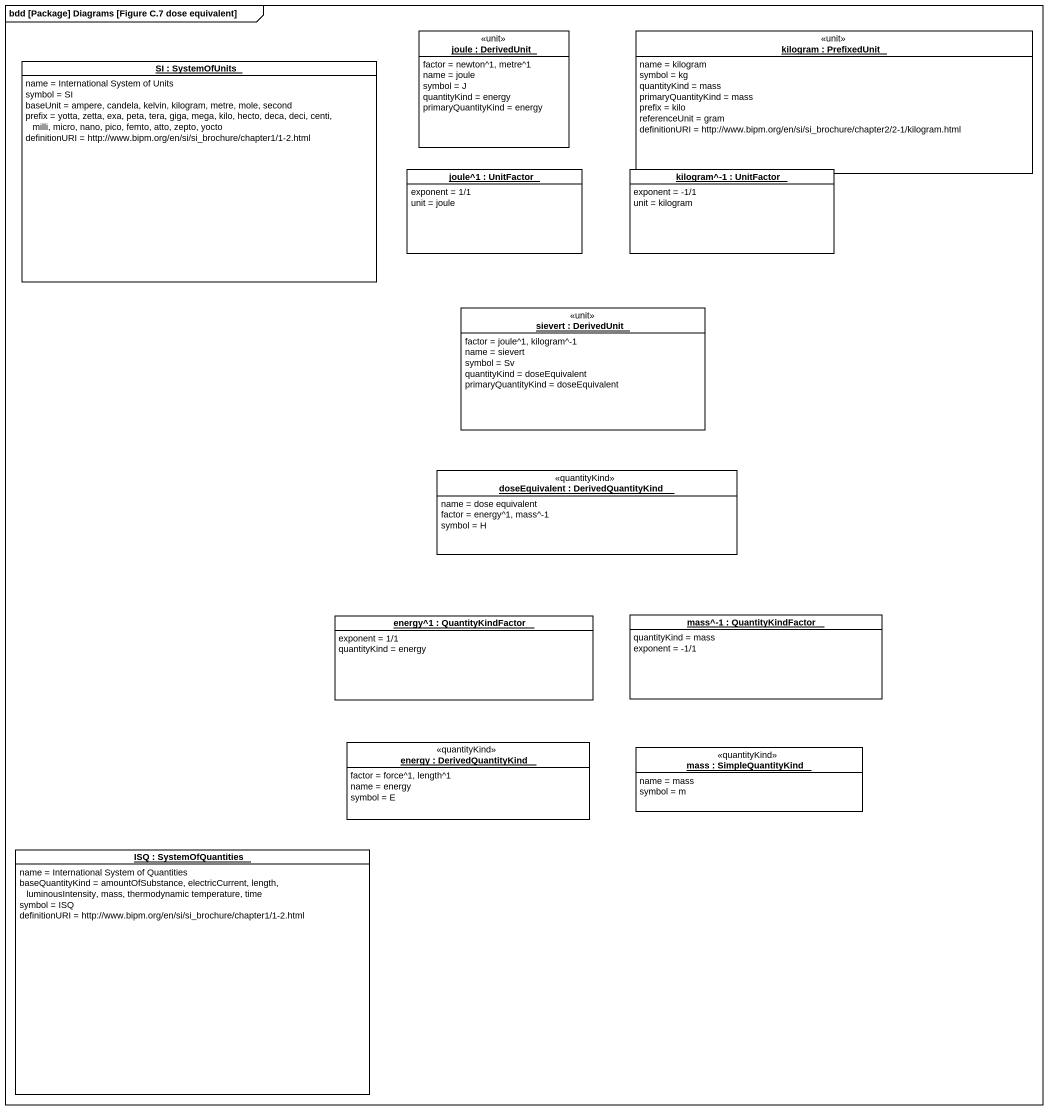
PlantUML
@startuml
mainframe bdd [Package] Diagrams [Figure C.7 dose equivalent]
hide circle
hide empty members
object "joule : DerivedUnit" as joule <<unit>> #FFFFFF {
  factor = newton^1, metre^1
  name = joule
  symbol = J
  quantityKind = energy
  primaryQuantityKind = energy
}
object "kilogram : PrefixedUnit" as kilogram <<unit>> #FFFFFF {
  name = kilogram
  symbol = kg
  quantityKind = mass
  primaryQuantityKind = mass
  prefix = kilo
  referenceUnit = gram
  definitionURI = http://www.bipm.org/en/si/si_brochure/chapter2/2-1/kilogram.html
}
object "SI : SystemOfUnits" as SI #FFFFFF {
  name = International System of Units
  symbol = SI
  baseUnit = ampere, candela, kelvin, kilogram, metre, mole, second
  prefix = yotta, zetta, exa, peta, tera, giga, mega, kilo, hecto, deca, deci, centi, milli, micro, nano, pico, femto, atto, zepto, yocto
  definitionURI = http://www.bipm.org/en/si/si_brochure/chapter1/1-2.html
}
object "joule^1 : UnitFactor" as joule_1 #FFFFFF {
  exponent = 1/1
  unit = joule
}
object "kilogram^-1 : UnitFactor" as kilogram_1 #FFFFFF {
  exponent = -1/1
  unit = kilogram
}
object "sievert : DerivedUnit" as sievert <<unit>> #FFFFFF {
  factor = joule^1, kilogram^-1
  name = sievert
  symbol = Sv
  quantityKind = doseEquivalent
  primaryQuantityKind = doseEquivalent
}
object "doseEquivalent : DerivedQuantityKind" as doseEquivalent <<quantityKind>> #FFFFFF {
  name = dose equivalent
  factor = energy^1, mass^-1
  symbol = H
}
object "energy^1 : QuantityKindFactor" as energy_1 #FFFFFF {
  exponent = 1/1
  quantityKind = energy
}
object "mass^-1 : QuantityKindFactor" as mass_1 #FFFFFF {
  quantityKind = mass
  exponent = -1/1
}
object "energy : DerivedQuantityKind" as energy <<quantityKind>> #FFFFFF {
  factor = force^1, length^1
  name = energy
  symbol = E
}
object "mass : SimpleQuantityKind" as mass <<quantityKind>> #FFFFFF {
  name = mass
  symbol = m
}
object "ISQ : SystemOfQuantities" as ISQ #FFFFFF {
  name = International System of Quantities
  baseQuantityKind = amountOfSubstance, electricCurrent, length, luminousIntensity, mass, thermodynamic temperature, time
  symbol = ISQ
  definitionURI = http://www.bipm.org/en/si/si_brochure/chapter1/1-2.html
}
@enduml
